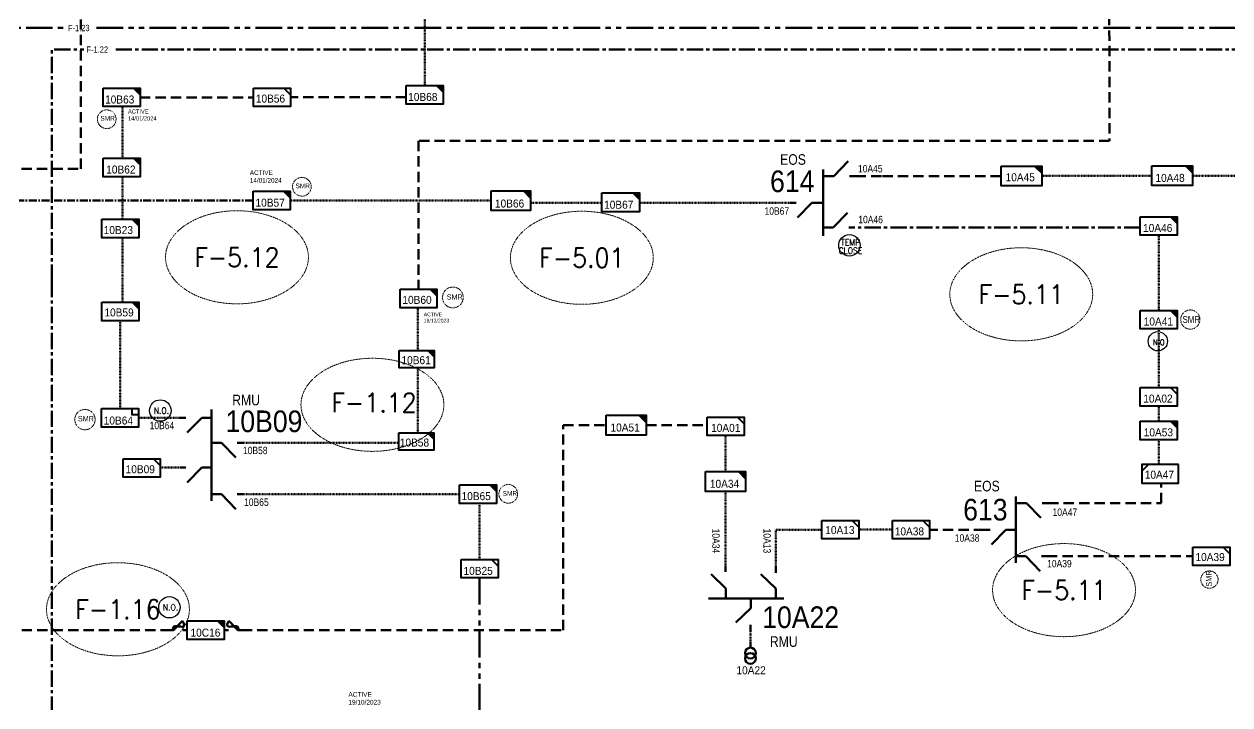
# Model space of a CAD drawing. Header units: metres. Extents: x 65984 to 144644, y -19036 to 23726.
# Drawn here: x 119464 to 120021, y 20832 to 21146 of the extents above; entities that cross this region are included whole.
import ezdxf
from ezdxf.enums import TextEntityAlignment as Align

# ---------------------------------------------------------------- set-up
doc = ezdxf.new("R2010")
doc.units = ezdxf.units.M
doc.header["$MEASUREMENT"] = 0
for name, pattern in [('( Center )', [2, 1.25, -0.25, 0.25, -0.25]), ('( Phantom )', [2.5, 1.25, -0.25, 0.25, -0.25, 0.25, -0.25]), ('DGN Style 3', [0.013877, 0, -0.013877]), ('HIDDEN2', [2381.25, 1587.5, -793.75])]:
    doc.linetypes.add(name, pattern=pattern)
doc.layers.get('0').update_dxf_attribs({"color": 95, "lineweight": 40})
for name, color, linetype, lineweight in [('d_eos', 111, 'Continuous', 40), ('d_eos no', 121, 'Continuous', 40), ('d_fco', 5, 'Continuous', 40), ('d_switch', 95, 'Continuous', 40), ('d_tf no', 6, 'Continuous', 40), ('d_tf_200', 1, 'Continuous', 40), ('d_ug cable', 95, 'Continuous', 40), ('d_ug main line', 95, 'Continuous', 40), ('FDR  1  05', 172, 'Continuous', 40), ('FDR  1  16', 234, 'Continuous', 40), ('FDR  2  02', 36, 'Continuous', 40), ('fedr no', 95, 'Continuous', 40), ('Level 37', 7, 'Continuous', 0), ('SW N O', 114, 'Continuous', 30)]:
    doc.layers.add(name, color=color, linetype=linetype, lineweight=lineweight)
doc.styles.add('NASKHF', font='naskhf.shx', dxfattribs={"height": 8})
doc.styles.add('Style-Arial', font='arial.ttf')
doc.styles.add('Style-ENGINEERING', font='ENGINEERING.shx')
doc.styles.add('Style-msdefault', font='msdefault.shx')
doc.styles.add('Style-STANDARD', font='STANDARD.shx')

# ---------------------------------------------------------------- blocks, each defined once
blk = doc.blocks.new('TFU_38')
at = {"layer": 'd_tf_200', "color": 160, "linetype": 'Continuous', "lineweight": 53}
blk.add_line((0, 10), (0, 0), dxfattribs=at)
at = {"layer": 'd_tf_200', "color": 160, "linetype": 'Continuous', "lineweight": 53, "extrusion": (0, 0, -1)}
for centre in [(0, 30), (0, 20)]:
    blk.add_circle(centre, 10, dxfattribs=at)
blk = doc.blocks.new('TF_8')
at = {"color": 0, "linetype": 'ByBlock', "lineweight": -2}
blk.add_line((6.3, 4.95), (9.9, 1.35), dxfattribs=at)
blk.add_3dface([(-10.1, 4.95), (9.9, 4.95), (9.9, -5.05), (-10.1, -5.05)], dxfattribs=at)
blk = doc.blocks.new('exist.us-1000kva')
at = {"color": 0, "linetype": 'ByBlock', "lineweight": -2, "flags": 128}
blk.add_lwpolyline([(40, 12.9), (32.8, 20), (40, 20)], close=True, dxfattribs=at)
at = {"color": 0, "linetype": 'ByBlock', "lineweight": -2, "extrusion": (0, 0, -1)}
blk.add_solid([(-40, 12.9), (-32.8, 20), (-40, 20)], dxfattribs=at)
at = {"color": 0, "linetype": 'ByBlock', "lineweight": -2, "xscale": 2, "yscale": 2}
blk.add_blockref('TF_8', (20.2, 10.1), dxfattribs=at)
blk = doc.blocks.new('*U739')
at = {"layer": 'd_fco', "color": 160, "linetype": 'Continuous', "lineweight": 100}
blk.add_line((-4.6, 4.2), (-10.1, 4.2), dxfattribs=at)
at = {"layer": 'd_fco', "color": 160, "linetype": 'Continuous', "lineweight": 100, "flags": 128}
blk.add_lwpolyline([(13, 4.2), (7.1, 4.2), (-4.4, -7.3)], dxfattribs=at)
at = {"layer": 'd_fco', "color": 160, "linetype": 'Continuous', "lineweight": 100}
blk.add_open_spline([(-4.4, -7.3), (-13, 7.7), (11.6, -7.7), (7.1, 4.2)], degree=3, dxfattribs=at)
blk = doc.blocks.new('TF3')
at = {"color": 0, "linetype": 'ByBlock', "lineweight": -2}
for p, q in [((11.3, 9), (18.3, 9)), ((18.3, 9), (18.3, 2))]:
    blk.add_line(p, q, dxfattribs=at)
at = {"color": 0, "linetype": 'ByBlock', "lineweight": -2, "flags": 128}
blk.add_lwpolyline([(18.3, 2), (11.3, 2), (11.3, 9)], dxfattribs=at)
at = {"color": 0, "linetype": 'ByBlock', "lineweight": -2}
blk.add_3dface([(-21.7, 9), (18.3, 9), (18.3, -11), (-21.7, -11)], dxfattribs=at)
blk = doc.blocks.new('*U892')
at = {"layer": 'SW N O', "color": 3}
blk.add_circle((0, 0), 16.8, dxfattribs=at)
at = {"layer": 'SW N O', "color": 3, "style": 'Style-STANDARD'}
blk.add_text('N.O.', height=9.6, dxfattribs=at).set_placement((1.7, -0.2), align=Align.MIDDLE_CENTER)
blk = doc.blocks.new('*U988')
at = {"layer": 'd_fco', "color": 241, "linetype": 'Continuous', "lineweight": 100}
blk.add_line((-4.6, 4.2), (-10.1, 4.2), dxfattribs=at)
at = {"layer": 'd_fco', "color": 241, "linetype": 'Continuous', "lineweight": 100, "extrusion": (0, 0, -1), "flags": 128}
blk.add_lwpolyline([(-13, 4.2), (-7.1, 4.2), (4.4, -7.3)], dxfattribs=at)
at = {"layer": 'd_fco', "color": 241, "linetype": 'Continuous', "lineweight": 100}
blk.add_open_spline([(-4.4, -7.3), (-13, 7.7), (11.6, -7.7), (7.1, 4.2)], degree=3, dxfattribs=at)
blk = doc.blocks.new('*U3599')
at = {"layer": 'SW N O', "color": 1, "ltscale": 0.426762}
blk.add_circle((0, 0), 16.8, dxfattribs=at)
at = {"layer": 'SW N O', "color": 1, "insert": (1.7, -1.8), "char_height": 9.6, "attachment_point": 5, "line_spacing_factor": 0.812622, "style": 'Style-STANDARD'}
blk.add_mtext('TEMP\\PCLOSE', dxfattribs=at)
blk = doc.blocks.new('*U3529')
at = {"layer": 'SW N O', "color": 3}
blk.add_circle((0, 0), 16.8, dxfattribs=at)
at = {"layer": 'SW N O', "color": 3, "insert": (1.7, -1.8), "char_height": 9.6, "attachment_point": 5, "line_spacing_factor": 0.6, "style": 'Style-STANDARD'}
blk.add_mtext('N.O', dxfattribs=at)

msp = doc.modelspace()

# ---------------------------------------------------------------- linework, layer by layer
at = {"layer": 'd_eos', "color": 7, "linetype": 'Continuous', "lineweight": 211, "ltscale": 0.625574}
for p, q in [((119838.13, 21075.97), (119844.79, 21082.83)), ((119833.21, 21078.97), (119833.21, 21048.37)), ((119833.58, 21075.97), (119838.13, 21075.97)), ((119845.43, 21075.97), (119848.2, 21075.97)), ((119820.7, 21063.64), (119817.93, 21063.64)), ((119827.99, 21063.63), (119821.33, 21056.77)), ((119832.55, 21063.64), (119827.99, 21063.64)), ((119837.77, 21052.17), (119844.43, 21059.03)), ((119833.21, 21052.17), (119837.77, 21052.17)), ((119845.07, 21052.17), (119847.83, 21052.17)), ((119538.63, 20964.3), (119535.86, 20964.3)), ((119545.93, 20964.3), (119539.27, 20957.43)), ((119550.48, 20964.3), (119545.93, 20964.3)), ((119550.48, 20925.99), (119550.48, 20968.06)), ((119550.48, 20952.79), (119555.04, 20952.79)), ((119555.04, 20952.79), (119561.7, 20945.93)), ((119562.33, 20952.79), (119565.1, 20952.79)), ((119538.63, 20941.29), (119535.86, 20941.29)), ((119545.93, 20941.29), (119539.26, 20934.43)), ((119550.48, 20941.29), (119545.93, 20941.29)), ((119550.48, 20928.99), (119555.04, 20928.99)), ((119555.04, 20928.99), (119561.7, 20922.13)), ((119562.33, 20928.99), (119565.1, 20928.99)), ((119922.25, 20927.9), (119922.25, 20897.31)), ((119922.61, 20924.9), (119927.17, 20924.9)), ((119927.17, 20924.9), (119933.83, 20918.04)), ((119934.47, 20924.9), (119937.23, 20924.9)), ((119910.4, 20912.58), (119907.63, 20912.58)), ((119917.7, 20912.58), (119911.03, 20905.72)), ((119922.25, 20912.58), (119917.7, 20912.58)), ((119788.09, 20893.16), (119788.09, 20895.93)), ((119922.31, 20900.32), (119926.86, 20900.32)), ((119926.86, 20900.31), (119933.53, 20893.45)), ((119934.16, 20900.31), (119936.93, 20900.31)), ((119788.26, 20885.42), (119781.4, 20892.08)), ((119811.26, 20885.43), (119804.4, 20892.09)), ((119811.26, 20892.72), (119811.26, 20895.49)), ((119788.25, 20880.87), (119788.26, 20885.42)), ((119811.26, 20880.87), (119811.26, 20885.43)), ((119780.16, 20880.87), (119815.02, 20880.87)), ((119799.76, 20880.87), (119799.76, 20876.31)), ((119799.76, 20876.31), (119792.9, 20869.65)), ((119799.6, 20868.58), (119799.6, 20865.81))]:
    msp.add_line(p, q, dxfattribs=at)
at = {"layer": 'd_ug cable', "color": 7, "linetype": 'DGN Style 3', "lineweight": 100}
msp.add_line((119586.87, 21064.68), (119679.77, 21064.68), dxfattribs=at)
at = {"layer": 'd_ug cable', "color": 241, "linetype": 'DGN Style 3', "lineweight": 100}
for p, q in [((119788.09, 20939.47), (119788.09, 20956.08)), ((119849.73, 20912.63), (119865.29, 20912.63))]:
    msp.add_line(p, q, dxfattribs=at)
at = {"layer": 'd_ug cable', "color": 241, "linetype": 'HIDDEN2', "lineweight": 158, "ltscale": 0.003}
msp.add_line((119936.66, 20900.31), (120004.1, 20900.31), dxfattribs=at)
at = {"layer": 'd_ug cable', "color": 160, "linetype": 'HIDDEN2', "lineweight": 158, "ltscale": 0.003}
for p, q in [((119291.26, 20866.13), (119498.53, 20866.13)), ((119498.35, 20866.15), (119530.92, 20866.15))]:
    msp.add_line(p, q, dxfattribs=at)
at = {"layer": 'd_ug cable', "color": 160, "linetype": 'DGN Style 3', "lineweight": 100}
msp.add_line((119799.6, 20860.43), (119799.6, 20865.81), dxfattribs=at)
at = {"layer": 'd_ug cable', "color": 17, "linetype": 'HIDDEN2', "lineweight": 158, "ltscale": 0.003}
msp.add_lwpolyline([(119965.45, 21236.11), (119965.5, 21092.23), (119646.16, 21092.23), (119646.16, 21023.62)], dxfattribs=at)
at = {"layer": 'd_ug cable', "color": 1, "linetype": 'HIDDEN2', "lineweight": 158, "ltscale": 0.003}
msp.add_lwpolyline([(119426.9, 21079.28), (119490.1, 21079.28), (119490.1, 21216.95), (119564.62, 21216.95)], dxfattribs=at)
at = {"layer": 'd_ug cable', "color": 112, "linetype": 'DGN Style 3', "lineweight": 100, "flags": 128}
for points in [[(119649, 21205.73), (119649, 21117.74)], [(119509.39, 21084.04), (119509.39, 21108.04)], [(119509.39, 21055.97), (119509.39, 21075.6)], [(119509.39, 21017.66), (119509.39, 21047.48)], [(119508.17, 20968.54), (119508.17, 21009.12)], [(119535.86, 20964.3), (119516.77, 20964.3)]]:
    msp.add_lwpolyline(points, dxfattribs=at)
at = {"layer": 'd_ug cable', "color": 112, "linetype": 'HIDDEN2', "lineweight": 158, "ltscale": 0.003}
for points in [[(119517.42, 21112.3), (119569.87, 21112.3)], [(119640.46, 21112.33), (119586.94, 21112.33)]]:
    msp.add_lwpolyline(points, dxfattribs=at)
at = {"layer": 'd_ug cable', "color": 7, "linetype": 'HIDDEN2', "lineweight": 158, "ltscale": 0.003}
msp.add_lwpolyline([(119848.2, 21075.97), (119860.58, 21075.97), (119860.58, 21075.97), (119915.53, 21075.97)], dxfattribs=at)
at = {"layer": 'd_ug cable', "color": 7, "linetype": 'DGN Style 3', "lineweight": 100, "flags": 128}
for points in [[(119934.48, 21076.11), (119985.41, 21076.11)], [(120004, 21076.11), (120124.39, 21076.11)], [(119730.84, 21063.64), (119697.98, 21063.64)], [(119817.94, 21063.64), (119748.29, 21063.64)]]:
    msp.add_lwpolyline(points, dxfattribs=at)
at = {"layer": 'd_ug cable', "color": 241, "linetype": 'DGN Style 3', "lineweight": 100, "flags": 128}
for points in [[(119988.34, 21013.9), (119988.34, 21048.57)], [(119988.34, 20978.25), (119988.34, 21005.36)], [(119988.34, 20962.67), (119988.34, 20969.71)], [(119988.34, 20942.59), (119988.34, 20954.16)], [(119788.09, 20930.24), (119788.09, 20895.93)], [(119811.26, 20895.39), (119811.26, 20912.58), (119832.65, 20912.58)]]:
    msp.add_lwpolyline(points, dxfattribs=at)
at = {"layer": 'd_ug cable', "color": 17, "linetype": 'DGN Style 3', "lineweight": 100, "flags": 128}
for points in [[(119645.77, 20995.53), (119645.77, 21015.12)], [(119645.77, 20957.48), (119645.77, 20987.18)], [(119565.1, 20952.79), (119637.12, 20952.79)], [(119526.64, 20941.29), (119535.86, 20941.29)], [(119565.1, 20928.99), (119665.09, 20928.99)], [(119674.32, 20924.7), (119674.32, 20898.79)]]:
    msp.add_lwpolyline(points, dxfattribs=at)
at = {"layer": 'd_ug cable', "color": 241, "linetype": 'HIDDEN2', "lineweight": 158, "ltscale": 0.003}
for points in [[(119564.5, 20866.15), (119713.09, 20866.15), (119713.09, 20960.86), (119732.9, 20960.86)], [(119751.39, 20960.86), (119777.91, 20960.86)], [(119937.23, 20924.9), (119989.48, 20924.9), (119989.48, 20934.1)], [(119907.63, 20912.58), (119882.36, 20912.58)]]:
    msp.add_lwpolyline(points, dxfattribs=at)
at = {"layer": 'd_ug cable', "color": 2, "linetype": 'DGN Style 3', "lineweight": 13}
for centre, radius in [((119502.03, 21102.2), 4.32), ((119592.24, 21070.99), 4.32), ((119662.04, 21019.88), 4.8), ((120002.92, 21009.65), 4.44), ((119687.63, 20929.14), 4.32), ((120011.75, 20889.54), 4)]:
    msp.add_circle(centre, radius, dxfattribs=at)
at = {"layer": 'd_ug cable', "color": 1, "linetype": 'DGN Style 3', "lineweight": 13}
msp.add_circle((119491.96, 20963.45), 4.69, dxfattribs=at)
at = {"layer": 'd_ug main line', "color": 234, "linetype": '( Phantom )', "lineweight": 158, "ltscale": 9.8, "flags": 128}
for points in [[(119459.42, 21027.24), (119459.42, 21144.44), (119482.94, 21144.44)], [(119497.34, 21144.44), (121250.47, 21144.44)]]:
    msp.add_lwpolyline(points, dxfattribs=at)
at = {"layer": 'd_ug main line', "color": 7, "linetype": '( Center )', "lineweight": 158, "ltscale": 2.94, "flags": 128}
msp.add_lwpolyline([(119569.66, 21064.68), (119341.45, 21064.68), (119341.45, 21075.52)], dxfattribs=at)
at = {"layer": 'd_ug main line', "color": 17, "linetype": '( Phantom )', "lineweight": 100, "ltscale": 9.8, "flags": 128}
msp.add_lwpolyline([(119674.4, 20890.32), (119674.4, 20801.11), (119797.02, 20801.11)], dxfattribs=at)
at = {"layer": 'FDR  1  16', "color": 1, "linetype": '( Center )', "lineweight": 140, "ltscale": 6, "flags": 128}
for points in [[(119476.67, 21027.53), (119476.67, 21134.44), (119491.39, 21134.44)], [(119506.18, 21134.44), (120209.77, 21134.44)], [(119476.67, 21027.53), (119476.67, 20539.78), (119282.29, 20539.78), (119282.29, 20510.28), (119193.48, 20510.28)]]:
    msp.add_lwpolyline(points, dxfattribs=at)
at = {"layer": 'FDR  1  16', "color": 241, "linetype": '( Center )', "lineweight": 100, "ltscale": 6, "flags": 128}
msp.add_lwpolyline([(119979.81, 21052.17), (119847.83, 21052.17)], dxfattribs=at)
at = {"layer": 'fedr no', "color": 82, "linetype": 'DGN Style 3', "lineweight": 13, "true_color": 0x1dc70e}
for centre in [(119562.23, 21038.42), (119721.65, 21038.2), (119924.77, 21021.31), (119624.84, 20970.28), (119944.54, 20884.67), (119507.21, 20875.83)]:
    msp.add_ellipse(centre, major_axis=(33.02, 0), ratio=0.651175, dxfattribs=at)

# ---------------------------------------------------------------- block references
at = {"layer": 'd_fco', "color": 160, "linetype": 'Continuous', "lineweight": 100, "xscale": 0.371058524808891, "yscale": 0.371058524808891, "zscale": 0.371058524808891, "rotation": 179.9644578622516}
msp.add_blockref('*U739', (119535.48, 20867.71), dxfattribs=at)
at = {"layer": 'd_fco', "color": 241, "linetype": 'Continuous', "lineweight": 100, "extrusion": (0, 0, -1), "xscale": 0.371058524808891, "yscale": 0.371058524808891, "zscale": 0.371058524808891, "rotation": 179.9644578622516}
msp.add_blockref('*U988', (-119560.05, 20867.71), dxfattribs=at)
at = {"layer": 'd_tf no', "color": 121, "linetype": 'Continuous', "lineweight": 40, "rotation": 359.9999999999999}
for p, xscale, yscale, zscale in [((119500.35, 21108.04), 0.4267622666565712, 0.4267622666565712, 0.4267622666565712), ((119569.66, 21060.38), 0.4304683890642736, 0.4304683890642736, 0.4017882025705384), ((119637.66, 21015.12), 0.4252836326394126, 0.4252836326394126, 0.4017882025705384)]:
    msp.add_blockref('exist.us-1000kva', p, dxfattribs=dict(at, xscale=xscale, yscale=yscale, zscale=zscale))
at = {"layer": 'd_tf_200', "color": 160, "linetype": 'Continuous', "lineweight": 53, "extrusion": (0, 0, -1), "xscale": 0.25, "yscale": 0.25, "zscale": 0.25, "rotation": 180}
msp.add_blockref('TFU_38', (-119799.6, 20860.62), dxfattribs=at)
at = {"layer": 'FDR  1  05', "color": 112, "linetype": 'Continuous', "lineweight": 40, "rotation": 359.9999999999999}
for name, p, xscale, yscale, zscale in [('TF_8', (119578.49, 21112.35), 0.8535245333131425, 0.8535245333131425, 0.4267622666565712), ('exist.us-1000kva', (119640.46, 21109.21), 0.4267622666565712, 0.4267622666565712, 0.4267622666565712), ('exist.us-1000kva', (119500.35, 21075.6), 0.4267622666565712, 0.4267622666565712, 0.4267622666565712), ('exist.us-1000kva', (119499.75, 21047.48), 0.4267622666565712, 0.4267622666565712, 0.4267622666565712), ('exist.us-1000kva', (119499.75, 21009.12), 0.4267622666565712, 0.4267622666565712, 0.4267622666565712), ('TF3', (119508.9, 20964.72), 0.4266530155163069, 0.4266530155163069, 0.1300771388769227)]:
    msp.add_blockref(name, p, dxfattribs=dict(at, xscale=xscale, yscale=yscale, zscale=zscale))
at = {"layer": 'FDR  1  05', "color": 7, "linetype": 'Continuous', "lineweight": 40, "zscale": 0.4267622666565712, "rotation": 359.9999999999999}
for p, xscale, yscale in [((119915.53, 21071.47), 0.4699999999999999, 0.45), ((119985.2, 21071.61), 0.4699999999999999, 0.45), ((119679.77, 21059.97), 0.453675060828219, 0.453675060828219), ((119730.82, 21059.49), 0.4368182203256382, 0.4368182203256382)]:
    msp.add_blockref('exist.us-1000kva', p, dxfattribs=dict(at, xscale=xscale, yscale=yscale))
at = {"layer": 'FDR  1  05', "color": 241, "linetype": 'Continuous', "lineweight": 40, "zscale": 0.4267622666565712}
for name, p, xscale, yscale, rotation in [('exist.us-1000kva', (119979.81, 21048.57), 0.4267622666565712, 0.4267622666565712, 359.9999999999999), ('TF_8', (119988.43, 20974.02), 0.8535245333131425, 0.8535245333131425, 359.9999999999999), ('exist.us-1000kva', (119732.92, 20956.25), 0.461688834489148, 0.461688834489148, 359.9999999999999), ('TF_8', (119788.18, 20960.39), 0.8535245333131425, 0.8535245333131425, 359.9999999999999), ('exist.us-1000kva', (119979.81, 20954.16), 0.4267622666565712, 0.4267622666565712, 359.9999999999999), ('TF_8', (119988.9, 20938.41), 0.8535245333131425, -0.8535245333131425, 179.9999999999999), ('exist.us-1000kva', (119778.86, 20930.24), 0.461688834489148, 0.461688834489148, 359.9999999999999), ('TF_8', (119841.28, 20912.62), 0.8535245333131425, 0.8535245333131425, 359.9999999999999), ('TF_8', (119873.91, 20912.62), 0.8535245333131425, 0.8535245333131425, 359.9999999999999), ('exist.us-1000kva', (119539.23, 20861.88), 0.4267622666565712, 0.4267622666565712, 359.9999999999999)]:
    msp.add_blockref(name, p, dxfattribs=dict(at, xscale=xscale, yscale=yscale, rotation=rotation))
at = {"layer": 'FDR  1  05', "color": 2, "linetype": 'Continuous', "lineweight": 40, "zscale": 0.4267622666565712, "rotation": 359.9999999999999}
for name, p, xscale, yscale in [('exist.us-1000kva', (119979.81, 21005.36), 0.4267622666565712, 0.4267622666565712), ('TF_8', (120012.72, 20900.35), 0.8535245333131425, 0.8535245333131425)]:
    msp.add_blockref(name, p, dxfattribs=dict(at, xscale=xscale, yscale=yscale))
at = {"layer": 'FDR  1  05', "color": 17, "linetype": 'Continuous', "lineweight": 40, "rotation": 359.9999999999999}
for name, p, xscale, yscale, zscale in [('exist.us-1000kva', (119637.26, 20987.34), 0.4017882025705384, 0.4017882025705384, 0.4017882025705384), ('exist.us-1000kva', (119637.12, 20949.29), 0.4017882025705384, 0.4017882025705384, 0.4017882025705384), ('TF_8', (119518.21, 20941.14), 0.8535245333131425, 0.8535245333131425, 0.4267622666565712), ('exist.us-1000kva', (119665.09, 20924.72), 0.4267622666565712, 0.4267622666565712, 0.4267622666565712), ('TF_8', (119674.49, 20894.63), 0.8535245333131425, 0.8535245333131425, 0.4267622666565712)]:
    msp.add_blockref(name, p, dxfattribs=dict(at, xscale=xscale, yscale=yscale, zscale=zscale))
at = {"layer": 'FDR  2  02', "color": 17, "linetype": 'Continuous', "lineweight": 0, "xscale": 0.8535245333131425, "yscale": 0.8535245333131425, "zscale": 0.4267622666565712, "rotation": 359.9999999999999}
msp.add_blockref('TF_8', (119518.21, 20941.14), dxfattribs=at)
at = {"layer": 'SW N O', "color": 1, "xscale": 0.2950694635422144, "yscale": 0.2950694635422144, "zscale": 0.2950694635422144}
msp.add_blockref('*U3599', (119845.34, 21043.93), dxfattribs=at)
at = {"layer": 'SW N O', "color": 3}
for name, p, xscale, yscale, zscale in [('*U3529', (119987.9, 20999.62), 0.265562517187993, 0.265562517187993, 0.265562517187993), ('*U892', (119526.8, 20967.64), 0.2950694635422144, 0.2950694635422144, 0.2950694635422144), ('*U892', (119531.01, 20876.76), 0.2950694635422144, 0.2950694635422144, 0.2950694635422144)]:
    msp.add_blockref(name, p, dxfattribs=dict(at, xscale=xscale, yscale=yscale, zscale=zscale))

# ---------------------------------------------------------------- texts
at = {"layer": 'd_eos no', "color": 7, "linetype": 'Continuous', "lineweight": 140, "style": 'Style-Arial', "width": 0.88}
for s, p in [('614', (119808.65, 21078.52)), ('10B09', (119556.95, 20967.65)), ('613', (119897.93, 20926.84)), ('10A22', (119805.03, 20877.16))]:
    msp.add_text(s, height=10, dxfattribs=at).set_placement(p, align=Align.TOP_LEFT)
at = {"layer": 'd_switch', "color": 234, "linetype": 'Continuous', "lineweight": 30, "style": 'Style-msdefault', "width": 0.857143}
msp.add_text('F-1.23', height=2.92, dxfattribs=at).set_placement((119484.1, 21145.79), align=Align.TOP_LEFT)
at = {"layer": 'd_switch', "color": 1, "linetype": 'Continuous', "lineweight": 30, "style": 'Style-msdefault', "width": 0.857143}
msp.add_text('F-1.22', height=2.92, dxfattribs=at).set_placement((119492.67, 21135.8), align=Align.TOP_LEFT)
at = {"layer": 'd_switch', "color": 7, "linetype": 'Continuous', "lineweight": 30, "style": 'Style-ENGINEERING', "width": 0.857143}
for s, p in [('10A45', (119860.66, 21081.08)), ('10B67', (119817.47, 21061.51))]:
    msp.add_text(s, height=3.43, rotation=0.0004, dxfattribs=at).set_placement(p, align=Align.TOP_RIGHT)
at = {"layer": 'd_switch', "color": 241, "linetype": 'Continuous', "lineweight": 30, "style": 'Style-ENGINEERING', "width": 0.857143}
msp.add_text('10A46', height=3.43, dxfattribs=at).set_placement((119860.82, 21057.59), align=Align.TOP_RIGHT)
at = {"layer": 'd_switch', "color": 1, "linetype": 'Continuous', "lineweight": 30, "ltscale": 0.9, "style": 'Style-ENGINEERING', "width": 0.857143}
msp.add_text('SMR', height=3.191, rotation=0.0026, dxfattribs=at).set_placement((119999.32, 21011.28), align=Align.TOP_LEFT)
at = {"layer": 'd_switch', "color": 112, "linetype": 'Continuous', "lineweight": 30, "style": 'Style-ENGINEERING', "width": 0.857143}
msp.add_text('10B64', height=3.43, dxfattribs=at).set_placement((119521.86, 20962.45), align=Align.TOP_LEFT)
at = {"layer": 'd_switch', "color": 17, "linetype": 'Continuous', "lineweight": 30, "style": 'Style-ENGINEERING', "width": 0.857143}
for s, p in [('10B58', (119564.99, 20950.92)), ('10B65', (119565.52, 20927.02))]:
    msp.add_text(s, height=3.43, dxfattribs=at).set_placement(p, align=Align.TOP_LEFT)
at = {"layer": 'd_switch', "color": 241, "linetype": 'Continuous', "lineweight": 30, "style": 'Style-ENGINEERING', "width": 0.857143}
msp.add_text('10A47', height=3.43, rotation=359.9996, dxfattribs=at).set_placement((119950.62, 20922.41), align=Align.TOP_RIGHT)
at = {"layer": 'd_switch', "color": 112, "linetype": 'Continuous', "lineweight": 30, "style": 'Style-ENGINEERING', "width": 0.857143}
for s, p in [('10A34', (119785.35, 20913.09)), ('10A13', (119809.02, 20913.09))]:
    msp.add_text(s, height=3.43, rotation=270, dxfattribs=at).set_placement(p, align=Align.TOP_LEFT)
at = {"layer": 'd_switch', "color": 241, "linetype": 'Continuous', "lineweight": 30, "style": 'Style-ENGINEERING', "width": 0.857143}
for s, p in [('10A38', (119894.06, 20910.46)), ('10A39', (119936.72, 20898.62))]:
    msp.add_text(s, height=3.43, rotation=0.0004, dxfattribs=at).set_placement(p, align=Align.TOP_LEFT)
at = {"layer": 'd_tf no', "color": 121, "linetype": 'Continuous', "lineweight": 40, "style": 'Style-msdefault', "width": 0.945946}
for s, p in [('10B63', (119501.26, 21113.16)), ('10B57', (119570.8, 21065.49)), ('10B60', (119638.69, 21020.6))]:
    msp.add_text(s, height=3.7, dxfattribs=at).set_placement(p, align=Align.TOP_LEFT)
at = {"layer": 'd_tf no', "color": 112, "linetype": 'Continuous', "lineweight": 40, "style": 'Style-msdefault', "width": 0.945946}
for s, p in [('10B56', (119570.94, 21113.58)), ('10B68', (119641.37, 21114.34)), ('10B62', (119501.79, 21080.81)), ('10B23', (119500.62, 21052.86)), ('10B59', (119500.96, 21014.8)), ('10B64', (119500.63, 20964.86))]:
    msp.add_text(s, height=3.7, dxfattribs=at).set_placement(p, align=Align.TOP_LEFT)
at = {"layer": 'd_tf no', "color": 1, "linetype": 'Continuous', "lineweight": 40, "style": 'Style-msdefault', "width": 0.945946}
for height, p in [(2.185, (119499.09, 21103.7)), (2.185, (119589.3, 21072.5)), (2.428, (119659.16, 21021.3)), (2.185, (119685.05, 20930.42))]:
    msp.add_text('SMR', height=height, dxfattribs=at).set_placement(p, align=Align.TOP_LEFT)
at = {"layer": 'd_tf no', "color": 7, "linetype": 'Continuous', "lineweight": 40, "style": 'Style-msdefault', "width": 0.945946}
for s, p in [('10A45', (119917.54, 21077.24)), ('10A48', (119986.78, 21076.95)), ('10B66', (119681.48, 21065.1)), ('10B67', (119731.93, 21064.56))]:
    msp.add_text(s, height=3.7, dxfattribs=at).set_placement(p, align=Align.TOP_LEFT)
at = {"layer": 'd_tf no', "color": 241, "linetype": 'Continuous', "lineweight": 40, "style": 'Style-msdefault', "width": 0.945946}
for s, p in [('10A46', (119981.07, 21053.81)), ('10A02', (119981.2, 20975.01)), ('10A51', (119734.89, 20961.64)), ('10A53', (119981.38, 20959.42)), ('10A34', (119780.83, 20935.63)), ('10A47', (119981.86, 20939.86)), ('10A13', (119834.17, 20914.28)), ('10A38', (119866.3, 20913.65)), ('10C16', (119540.76, 20866.89))]:
    msp.add_text(s, height=3.7, dxfattribs=at).set_placement(p, align=Align.TOP_LEFT)
at = {"layer": 'd_tf no', "color": 2, "linetype": 'Continuous', "lineweight": 40, "style": 'Style-msdefault', "width": 0.945946}
for s, p in [('10A41', (119981.38, 21010.61)), ('10A39', (120005.29, 20901.8))]:
    msp.add_text(s, height=3.7, dxfattribs=at).set_placement(p, align=Align.TOP_LEFT)
at = {"layer": 'd_tf no', "color": 17, "linetype": 'Continuous', "lineweight": 40, "style": 'Style-msdefault', "width": 0.945946}
for s, p in [('10B61', (119638.26, 20992.75)), ('10B58', (119637.51, 20954.69)), ('10B09', (119510.76, 20942.36)), ('10B65', (119666.05, 20929.94)), ('10B25', (119666.94, 20895.43))]:
    msp.add_text(s, height=3.7, dxfattribs=at).set_placement(p, align=Align.TOP_LEFT)
at = {"layer": 'd_tf no', "color": 241, "linetype": 'Continuous', "lineweight": 40, "style": 'Style-msdefault', "width": 0.945946}
msp.add_text('10A01', height=3.7, dxfattribs=at).set_placement((119794.93, 20961.48), align=Align.TOP_RIGHT)
at = {"layer": 'd_tf no', "color": 1, "linetype": 'Continuous', "lineweight": 40, "style": 'Style-msdefault', "width": 0.945946}
msp.add_text('SMR', height=2.697, rotation=90, dxfattribs=at).set_placement((120010.15, 20886.26), align=Align.TOP_LEFT)
at = {"layer": 'd_tf no', "color": 160, "linetype": 'Continuous', "lineweight": 40, "style": 'Style-msdefault', "width": 0.945946}
msp.add_text('10A22', height=3.7, dxfattribs=at).set_placement((119793.12, 20845.79))
at = {"layer": 'd_tf no', "color": 121, "linetype": 'Continuous', "lineweight": 40, "attachment_point": 1, "style": 'NASKHF'}
for s, insert, char_height in [('\\Fmsdefault;\\H1x;\\W0.945946;ACTIVE\\P14/01/2024', (119511.85, 21106.74), 1.9213), ('\\Fmsdefault;\\H1x;\\W0.945946;ACTIVE\\P14/01/2024', (119568.19, 21078.6), 2.1347), ('\\Fmsdefault;\\H1x;\\W0.945946;ACTIVE\\P19/12/2023', (119648.57, 21012.87), 1.7096), ('\\Fmsdefault;\\H1x;\\W0.945946;ACTIVE\\P19/10/2023\\P', (119613.77, 20837.61), 2.1691)]:
    msp.add_mtext(s, dxfattribs=dict(at, insert=insert, char_height=char_height))
at = {"layer": 'd_tf no', "color": 2, "lineweight": 13, "insert": (119488.69, 20965.12), "char_height": 2.487, "attachment_point": 1, "style": 'NASKHF'}
msp.add_mtext('\\Fmsdefault;\\H1x;\\W0.925;SMR\\P', dxfattribs=at)
at = {"layer": 'fedr no', "color": 6, "linetype": 'Continuous', "lineweight": 40, "char_height": 8.852, "attachment_point": 5, "style": 'Style-STANDARD'}
for s, insert in [('F-5.12', (119562.23, 21038.42)), ('F-5.01', (119721.65, 21038.2)), ('F-5.11', (119924.77, 21021.31)), ('F-1.12', (119625.59, 20971.29)), ('F-5.11', (119944.54, 20884.67)), ('F-1.16', (119507.21, 20875.83))]:
    msp.add_mtext(s, dxfattribs=dict(at, insert=insert))
at = {"layer": 'Level 37', "color": 7, "linetype": 'Continuous', "lineweight": 100, "style": 'Style-msdefault', "width": 0.86}
for s, p in [('EOS', (119825.22, 21086.04)), ('RMU', (119572.87, 20974.94)), ('EOS', (119914.82, 20935.18)), ('RMU', (119821.41, 20863.35))]:
    msp.add_text(s, height=4.9, rotation=0.0004, dxfattribs=at).set_placement(p, align=Align.TOP_RIGHT)

doc.saveas('drawing.dxf')
